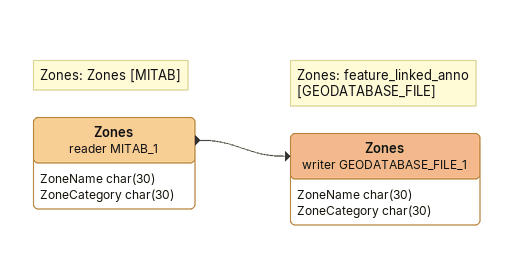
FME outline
Note: Zones: Zones [MITAB]
Zones (reader MITAB_1)
    attributes: ZoneName char(30), ZoneCategory char(30)
    -> Zones (writer GEODATABASE_FILE_1)
Note: Zones: feature_linked_anno [GEODATABASE_FILE]
Zones (writer GEODATABASE_FILE_1)
    attributes: ZoneName char(30), ZoneCategory char(30)
